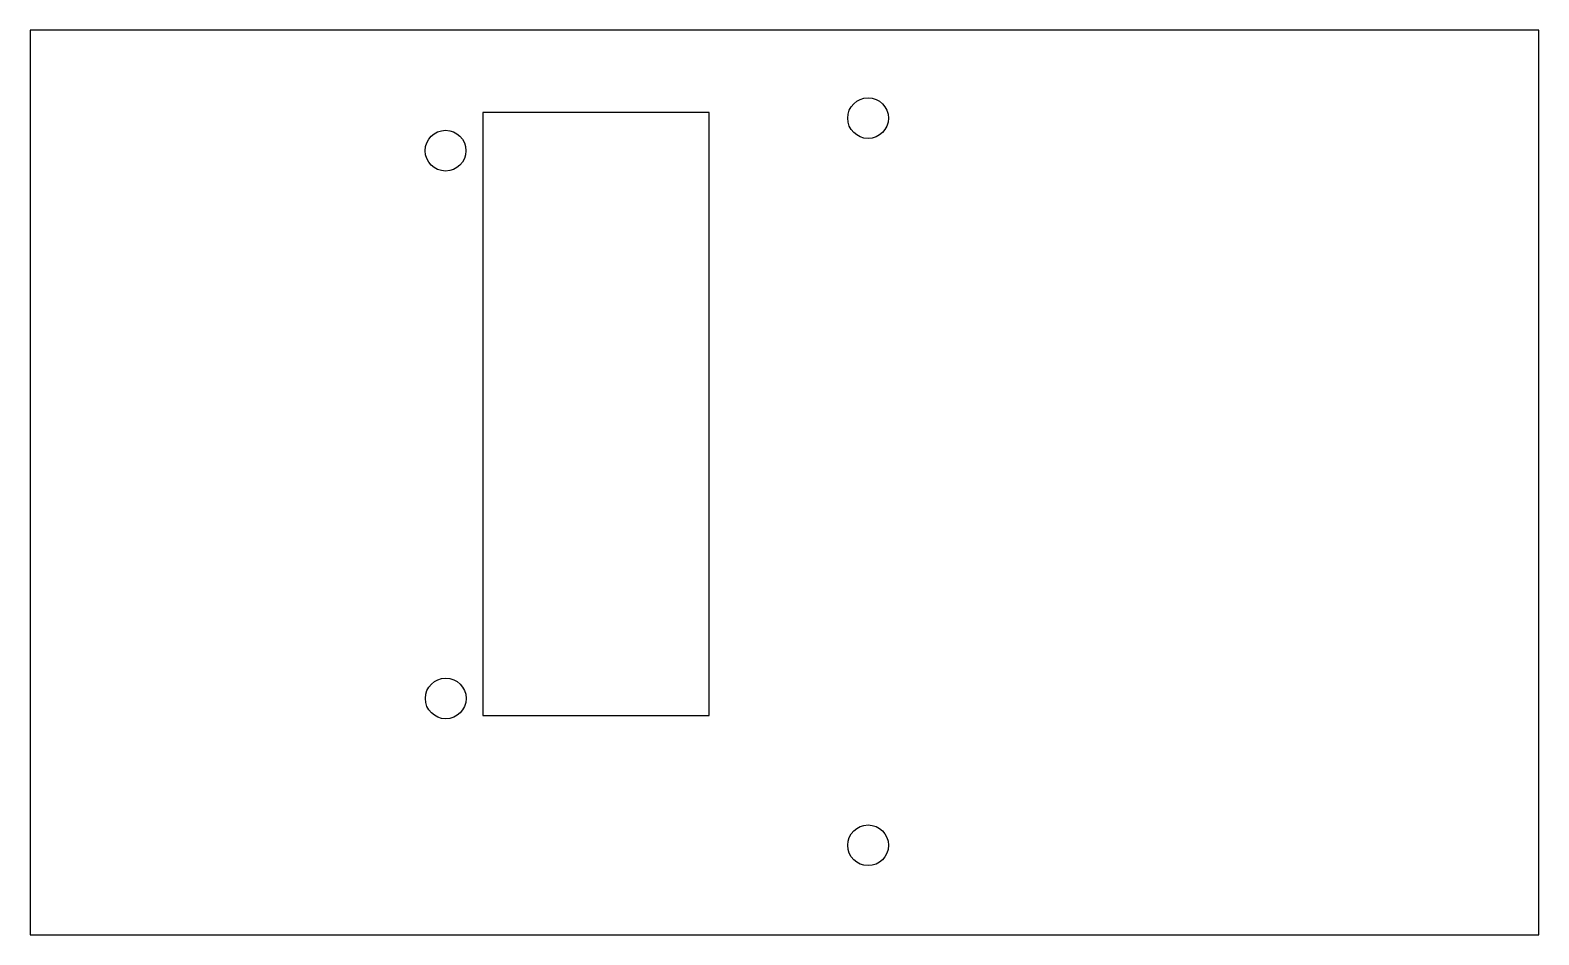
# Model space of a CAD drawing. Extents: x 0 to 200, y 0 to 120.
import ezdxf

# ---------------------------------------------------------------- set-up
doc = ezdxf.new("R2010")
doc.units = 0
doc.layers.add('1', color=7, linetype='CONTINUOUS')

msp = doc.modelspace()

# ---------------------------------------------------------------- linework, layer by layer
at = {"layer": '1', "color": 163, "linetype": 'CONTINUOUS'}
for p, q in [((0, 120), (0, 0)), ((200, 120), (0, 120)), ((200, 0), (200, 120)), ((0, 0), (200, 0))]:
    msp.add_line(p, q, dxfattribs=at)
at = {"layer": '1', "color": 150, "linetype": 'CONTINUOUS'}
for p, q in [((60.000415, 109.078605), (60.000415, 29.078605)), ((90.000415, 109.078605), (60.000415, 109.078605)), ((90.000415, 29.078605), (90.000415, 109.078605)), ((60.000415, 29.078605), (90.000415, 29.078605))]:
    msp.add_line(p, q, dxfattribs=at)
for centre in [(111.079959, 108.332765), (55.070052, 104.013913), (55.092361, 31.358225), (111.079959, 11.878605)]:
    msp.add_circle(centre, 2.7, dxfattribs=at)

doc.saveas('drawing.dxf')
